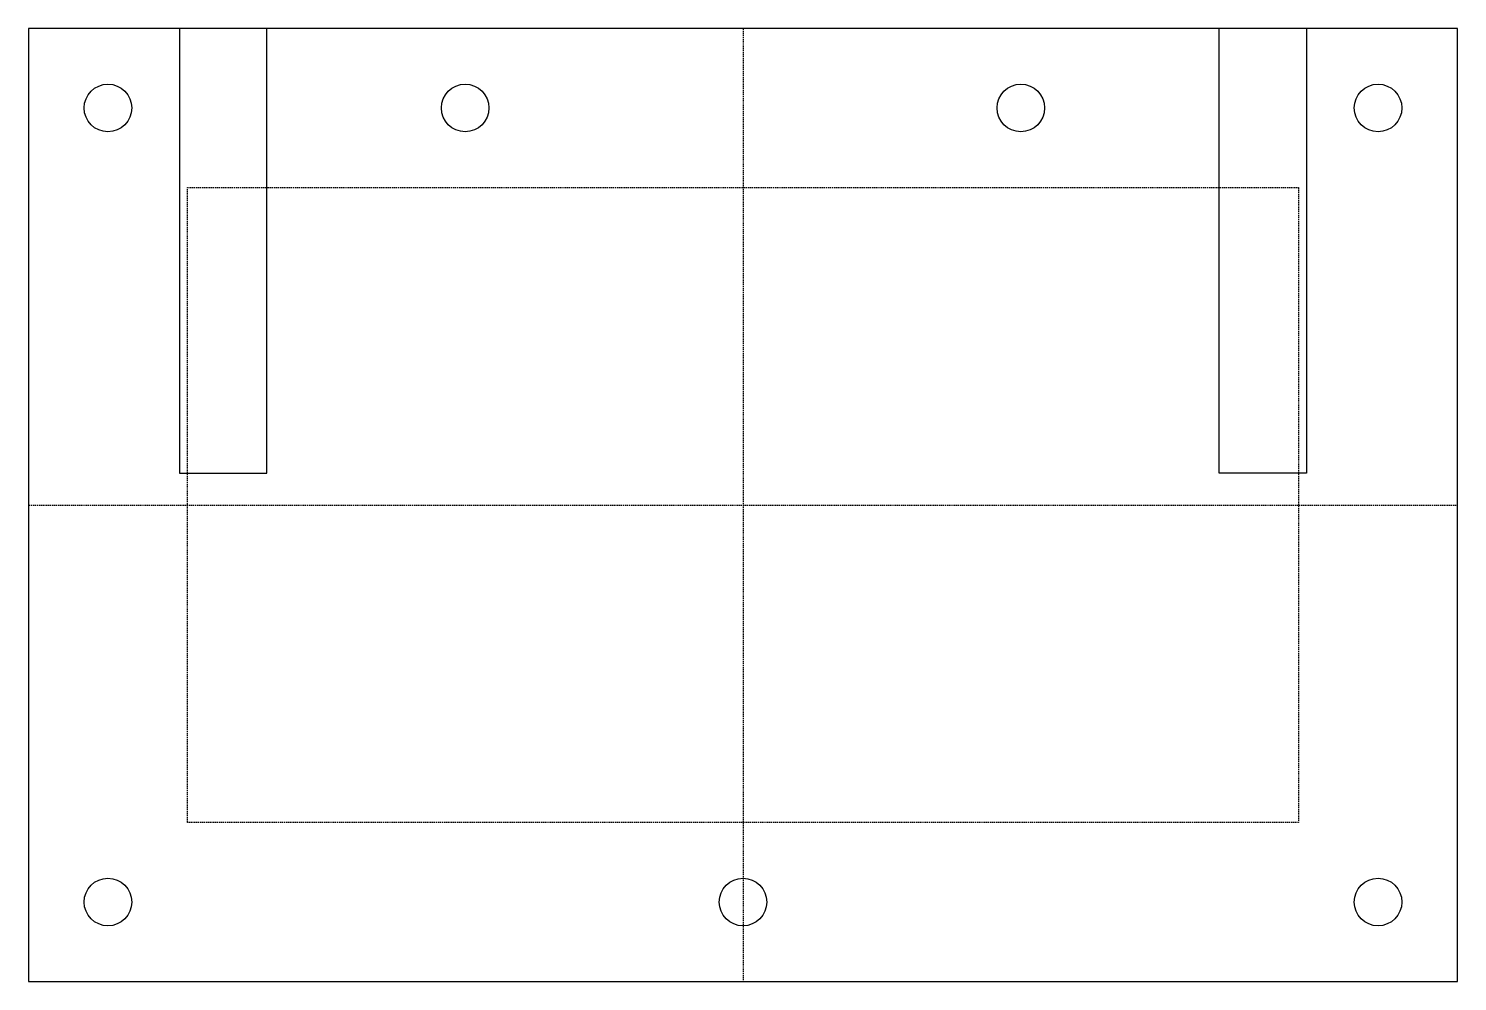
# Model space of a CAD drawing. Header units: millimetres. Extents: x -90 to 90, y -60 to 60.
import ezdxf

# ---------------------------------------------------------------- set-up
doc = ezdxf.new("R2010")
doc.units = ezdxf.units.MM
doc.linetypes.add('DASHED', pattern=[0.2067, 0.1654, -0.0413])

msp = doc.modelspace()

# ---------------------------------------------------------------- linework, layer by layer
for p, q in [((90, 60), (-90, 60)), ((-90, 60), (-90, -60)), ((90, -60), (90, 60)), ((-90, -60), (90, -60))]:
    msp.add_line(p, q)
at = {"color": 2, "linetype": 'DASHED', "lineweight": 25, "true_color": 0xffff00}
for p, q in [((0, 60), (0, -60)), ((-70, 40), (70, 40)), ((-70, -40), (-70, 40)), ((70, 40), (70, -40)), ((-90, 0), (90, 0)), ((70, -40), (-70, -40))]:
    msp.add_line(p, q, dxfattribs=at)
for points in [[(-71, 60), (-71, 4), (-60, 4), (-60, 60)], [(71, 60), (71, 4), (60, 4), (60, 60)]]:
    msp.add_lwpolyline(points)
for centre in [(-80, 50), (-35, 50), (35, 50), (80, 50), (-80, -50), (0, -50), (80, -50)]:
    msp.add_circle(centre, 3)

doc.saveas('drawing.dxf')
